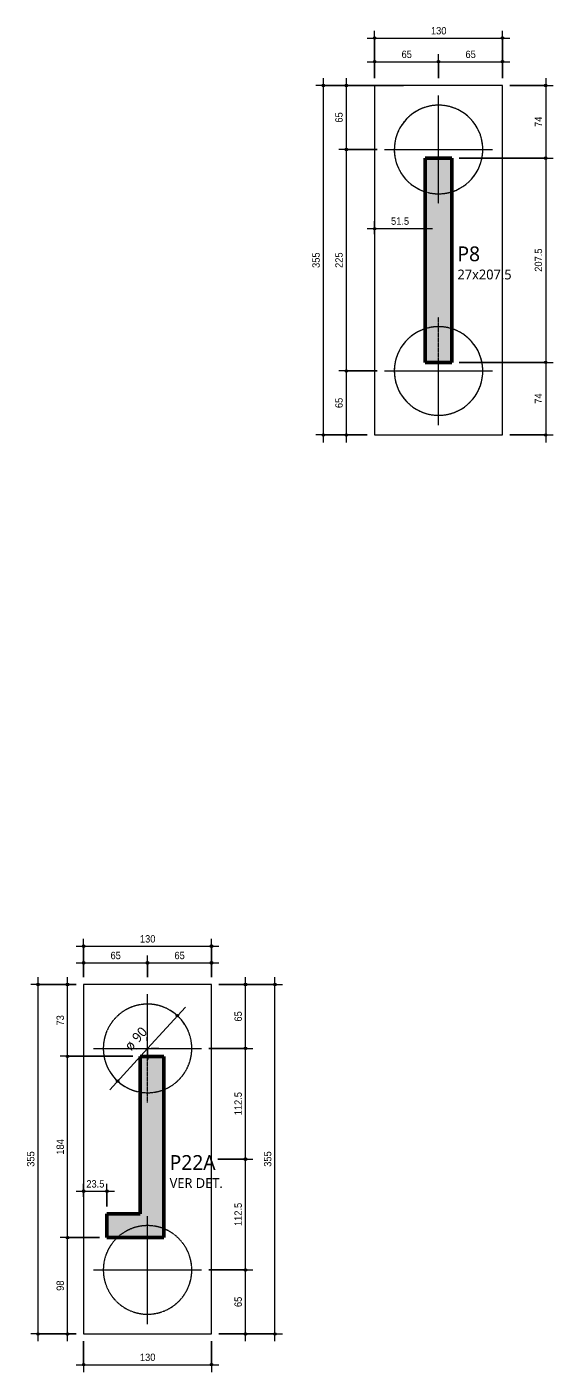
# Model space of a CAD drawing. Header units: centimetres. Extents: x -3523 to 38560, y -3196 to 88043.
# Drawn here: x 34112 to 34647, y -1053 to 314 of the extents above; entities that cross this region are included whole.
import ezdxf

# ---------------------------------------------------------------- set-up
doc = ezdxf.new("R2010")
doc.units = ezdxf.units.CM
doc.linetypes.add('Hidden', pattern=[0.714375, 0.47625, -0.238125])
doc.linetypes.add('Traço', pattern=[0.635, 0.3175, -0.3175])
for name, color, linetype, lineweight in [('A-ANNO-DIMS', 7, 'Continuous', 9), ('A-ANNO-DIMS-50', 7, 'Continuous', 9), ('A-DETL-MBND', 7, 'Continuous', 18), ('S-COLS', 7, 'Continuous', 25), ('S-COLS-IDEN', 7, 'Continuous', 9), ('S-FNDN', 7, 'Continuous', 25), ('S-FNDN-HDLN', 7, 'Traço', 18)]:
    doc.layers.add(name, color=color, linetype=linetype, lineweight=lineweight)
doc.styles.add('Arial_2', font='arial.ttf', dxfattribs={"width": 0.9, "height": 7.5})
doc.styles.add('Gadugi', font='gadugi.ttf', dxfattribs={"height": 15})
doc.styles.add('Gadugi_3', font='gadugi.ttf', dxfattribs={"height": 0.2})
doc.styles.add('Gadugi_6', font='gadugi.ttf', dxfattribs={"height": 10})
doc.dimstyles.new('PED_1_5mm_ESQ_3', dxfattribs={"dimscale": 30.48, "dimtxt": 7.651945, "dimasz": 0.328084, "dimexe": 0.246063, "dimexo": 0.246063, "dimgap": 0.049213, "dimtad": 1, "dimdec": 1, "dimrnd": 0.5, "dimdsep": 46, "dimtxsty": 'Arial_2', "dimblk1": 'DOTSMALL', "dimblk2": 'DOTSMALL', "dimsah": 1, "dimcen": 0.09, "dimdle": 0.246063, "dimazin": 0, "dimtfac": 1, "dimtdec": 4, "dimtix": 1, "dimtmove": 0, "dimatfit": 3, "dimfxl": 1, "dimtvp": 1, "dimtolj": 1, "dimtzin": 0, "dimarcsym": 2})
doc.dimstyles.new('PED_Diâmetro_-_2_5_mm_GADUGI', dxfattribs={"dimscale": 30.48, "dimtxt": 10.371623, "dimasz": 0.328084, "dimexe": 0.393701, "dimexo": 0, "dimgap": 0.246063, "dimtad": 1, "dimjust": 3, "dimrnd": 0.01, "dimdsep": 46, "dimtxsty": 'Gadugi_6', "dimblk1": 'DOTSMALL', "dimblk2": 'DOTSMALL', "dimsah": 1, "dimcen": 0.09, "dimdle": 0.393701, "dimazin": 0, "dimtfac": 1, "dimtdec": 4, "dimtix": 1, "dimtmove": 0, "dimatfit": 2, "dimfxl": 1, "dimtvp": 1, "dimtolj": 1, "dimtzin": 0, "dimarcsym": 2})

# ---------------------------------------------------------------- blocks, each defined once
blk = doc.blocks.new('PED_BLRET-2EST_R01_2019 - 355x130x170-3763702-DT07 - BL280 para P22B')
at = {"layer": 'S-FNDN', "linetype": 'Hidden', "lineweight": 18}
for p, q in [((-117.5, 55), (-117.5, -55)), ((107.5, 55), (107.5, -55)), ((-172.5, 0), (-84.7, 0)), ((99.5, 0), (162.5, 0))]:
    blk.add_line(p, q, dxfattribs=at)
at = {"layer": 'S-FNDN-HDLN'}
for p, q in [((-84.7, 0), (-62.5, 0)), ((52.5, 0), (99.5, 0))]:
    blk.add_line(p, q, dxfattribs=at)
for centre, start, end in [((-117.5, 0), 43.1122, 338.5221), ((107.5, 0), 360, 170.3201), ((-117.5, 0), 360, 43.0918), ((-117.5, 0), 338.5284, 360), ((107.5, 0), 170.3264, 201.5642), ((107.5, 0), 201.5705, 360)]:
    blk.add_arc(centre, 45, start, end, dxfattribs=at)
blk = doc.blocks.new('PED_BLRET-2EST_R01_2019 - 355x130x170-3763702-DT07 - BL290 para P8')
at = {"layer": 'A-DETL-MBND'}
for p, q in [((-117.5, 55), (-117.5, -55)), ((107.5, 55), (107.5, -55)), ((-172.5, 0), (-108.7, 0)), ((98.7, 0), (162.5, 0))]:
    blk.add_line(p, q, dxfattribs=at)
for centre, start, end in [((-117.5, 0), 17.5324, 342.4676), ((107.5, 0), 360, 162.5073), ((107.5, 0), 197.4927, 360)]:
    blk.add_arc(centre, 45, start, end, dxfattribs=at)
at = {"layer": 'S-FNDN-HDLN'}
for p, q in [((-108.7, 0), (-62.5, 0)), ((52.5, 0), (98.7, 0))]:
    blk.add_line(p, q, dxfattribs=at)
for centre, start, end in [((-117.5, 0), 360, 17.5261), ((-117.5, 0), 342.4739, 360), ((107.5, 0), 162.5136, 197.4864)]:
    blk.add_arc(centre, 45, start, end, dxfattribs=at)
blk = doc.blocks.new('DIMBLOCK501-DT07 - BL280 para P22B')
at = {"layer": 'A-ANNO-DIMS-50'}
h = blk.add_hatch(color=256, dxfattribs=at)
edge = h.paths.add_edge_path(flags=0)
edge.add_arc((34122.9, -658.8), 1.25, 0, 360)
h = blk.add_hatch(color=256, dxfattribs=at)
edge = h.paths.add_edge_path(flags=0)
edge.add_arc((34122.9, -1013.8), 1.25, 0, 360)
for p, q in [((34122.9, -1021.3), (34122.9, -651.3)), ((34161.7, -658.8), (34115.4, -658.8)), ((34122.9, -658.8), (34161.7, -658.8)), ((34161.7, -1013.8), (34115.4, -1013.8)), ((34122.9, -1013.8), (34161.7, -1013.8))]:
    blk.add_line(p, q, dxfattribs=at)
for centre in [(34122.9, -658.8), (34122.9, -1013.8)]:
    blk.add_circle(centre, 1.25, dxfattribs=at)
at = {"layer": 'A-ANNO-DIMS-50', "color": 0, "insert": (34111.7, -844), "char_height": 7.5, "width": 18.647, "attachment_point": 1, "rotation": 90, "line_spacing_factor": 0.941778, "style": 'Arial_2'}
blk.add_mtext('355', dxfattribs=at)
blk = doc.blocks.new('_DotSmall')
at = {"color": 0, "linetype": 'ByBlock', "const_width": 0.5}
blk.add_lwpolyline([(-0.0625, 0, 1), (0.0625, 0, 1)], format="xyb", close=True, dxfattribs=at)
blk = doc.blocks.new('DIMBLOCK502-DT07 - BL280 para P22B')
at = {"layer": 'A-ANNO-DIMS-50'}
h = blk.add_hatch(color=256, dxfattribs=at)
edge = h.paths.add_edge_path(flags=0)
edge.add_arc((34169.2, -619.9), 1.25, 0, 360)
h = blk.add_hatch(color=256, dxfattribs=at)
edge = h.paths.add_edge_path(flags=0)
edge.add_arc((34299.2, -619.9), 1.25, 0, 360)
for p, q in [((34169.2, -651.3), (34169.2, -612.4)), ((34299.2, -651.3), (34299.2, -612.4)), ((34161.7, -619.9), (34306.7, -619.9)), ((34169.2, -619.9), (34169.2, -651.3)), ((34299.2, -619.9), (34299.2, -651.3))]:
    blk.add_line(p, q, dxfattribs=at)
for centre in [(34169.2, -619.9), (34299.2, -619.9)]:
    blk.add_circle(centre, 1.25, dxfattribs=at)
at = {"layer": 'A-ANNO-DIMS-50', "color": 0, "insert": (34226.5, -608.7), "char_height": 7.5, "width": 18.647, "attachment_point": 1, "line_spacing_factor": 0.941778, "style": 'Arial_2'}
blk.add_mtext('130', dxfattribs=at)
blk = doc.blocks.new('DIMBLOCK503-DT07 - BL280 para P22B')
at = {"layer": 'A-ANNO-DIMS-50'}
h = blk.add_hatch(color=256, dxfattribs=at)
edge = h.paths.add_edge_path(flags=0)
edge.add_arc((34169.2, -1045.1), 1.25, 0, 360)
h = blk.add_hatch(color=256, dxfattribs=at)
edge = h.paths.add_edge_path(flags=0)
edge.add_arc((34299.2, -1045.1), 1.25, 0, 360)
for p, q in [((34169.2, -1021.3), (34169.2, -1052.6)), ((34169.2, -1045.1), (34169.2, -1021.3)), ((34299.2, -1021.3), (34299.2, -1052.6)), ((34299.2, -1045.1), (34299.2, -1021.3)), ((34161.7, -1045.1), (34306.7, -1045.1))]:
    blk.add_line(p, q, dxfattribs=at)
for centre in [(34169.2, -1045.1), (34299.2, -1045.1)]:
    blk.add_circle(centre, 1.25, dxfattribs=at)
at = {"layer": 'A-ANNO-DIMS-50', "color": 0, "insert": (34226.5, -1033.8), "char_height": 7.5, "width": 18.647, "attachment_point": 1, "line_spacing_factor": 0.941778, "style": 'Arial_2'}
blk.add_mtext('130', dxfattribs=at)
blk = doc.blocks.new('DIMBLOCK504-DT07 - BL280 para P22B')
at = {"layer": 'A-ANNO-DIMS-50'}
h = blk.add_hatch(color=256, dxfattribs=at)
edge = h.paths.add_edge_path(flags=0)
edge.add_arc((34169.2, -868.8), 1.25, 0, 360)
h = blk.add_hatch(color=256, dxfattribs=at)
edge = h.paths.add_edge_path(flags=0)
edge.add_arc((34193, -868.8), 1.25, 0, 360)
for p, q in [((34161.7, -868.8), (34200.5, -868.8)), ((34169.2, -874.6), (34169.2, -861.3)), ((34169.2, -868.8), (34169.2, -874.6)), ((34193, -884.4), (34193, -861.3)), ((34193, -868.8), (34193, -884.4))]:
    blk.add_line(p, q, dxfattribs=at)
for centre in [(34169.2, -868.8), (34193, -868.8)]:
    blk.add_circle(centre, 1.25, dxfattribs=at)
at = {"layer": 'A-ANNO-DIMS-50', "color": 0, "insert": (34172, -857.6), "char_height": 7.5, "width": 21.755, "attachment_point": 1, "line_spacing_factor": 0.941778, "style": 'Arial_2'}
blk.add_mtext('23.5', dxfattribs=at)
blk = doc.blocks.new('PED_TAG_PILAR_R04 - PILAR VER DET_-2523782-DT07 - BL280 para P22B')
at = {"layer": 'S-COLS-IDEN', "insert": (0.115, -0.633), "char_height": 0.2, "width": 1.37089, "attachment_point": 1, "style": 'Gadugi_3'}
blk.add_mtext('VER DET.', dxfattribs=at)
blk = doc.blocks.new('DIMBLOCK505-DT07 - BL280 para P22B')
at = {"layer": 'A-ANNO-DIMS-50'}
h = blk.add_hatch(color=256, dxfattribs=at)
edge = h.paths.add_edge_path(flags=0)
edge.add_arc((34264.6, -690.5), 1.25, 0, 360)
h = blk.add_hatch(color=256, dxfattribs=at)
edge = h.paths.add_edge_path(flags=0)
edge.add_arc((34203.9, -757), 1.25, 0, 360)
for p, q in [((34234.2, -723.8), (34272.7, -681.7)), ((34234.2, -723.8), (34195.8, -765.9)), ((34222.9, -724.3), (34245.5, -723.3)), ((34234.8, -735.1), (34233.7, -712.5))]:
    blk.add_line(p, q, dxfattribs=at)
for centre in [(34264.6, -690.5), (34203.9, -757)]:
    blk.add_circle(centre, 1.25, dxfattribs=at)
for start, end in [(32.3233, 62.881), (212.3233, 242.881)]:
    blk.add_arc((34234.2, -723.8), 45, start, end, dxfattribs=at)
at = {"layer": 'A-ANNO-DIMS-50', "color": 0, "insert": (34209.8, -720.1), "char_height": 10, "width": 33.053, "attachment_point": 1, "rotation": 47.6022, "line_spacing_factor": 1.02016, "style": 'Gadugi_6'}
blk.add_mtext('ø 90', dxfattribs=at)
blk = doc.blocks.new('DIMBLOCK506-DT07 - BL280 para P22B')
at = {"layer": 'A-ANNO-DIMS-50'}
h = blk.add_hatch(color=256, dxfattribs=at)
edge = h.paths.add_edge_path(flags=0)
edge.add_arc((34152.9, -915.9), 1.25, 0, 360)
h = blk.add_hatch(color=256, dxfattribs=at)
edge = h.paths.add_edge_path(flags=0)
edge.add_arc((34152.9, -1013.8), 1.25, 0, 360)
for p, q in [((34185.5, -915.9), (34145.4, -915.9)), ((34152.9, -1021.3), (34152.9, -915.9)), ((34152.9, -915.9), (34185.5, -915.9)), ((34161.7, -1013.8), (34145.4, -1013.8)), ((34152.9, -1013.8), (34161.7, -1013.8))]:
    blk.add_line(p, q, dxfattribs=at)
for centre in [(34152.9, -915.9), (34152.9, -1013.8)]:
    blk.add_circle(centre, 1.25, dxfattribs=at)
at = {"layer": 'A-ANNO-DIMS-50', "color": 0, "insert": (34141.7, -970), "char_height": 7.5, "width": 12.431, "attachment_point": 1, "rotation": 90, "line_spacing_factor": 0.941778, "style": 'Arial_2'}
blk.add_mtext('98', dxfattribs=at)
blk = doc.blocks.new('DIMBLOCK507-DT07 - BL280 para P22B')
at = {"layer": 'A-ANNO-DIMS-50'}
h = blk.add_hatch(color=256, dxfattribs=at)
edge = h.paths.add_edge_path(flags=0)
edge.add_arc((34152.9, -731.8), 1.25, 0, 360)
h = blk.add_hatch(color=256, dxfattribs=at)
edge = h.paths.add_edge_path(flags=0)
edge.add_arc((34152.9, -915.9), 1.25, 0, 360)
for p, q in [((34219.2, -731.8), (34145.4, -731.8)), ((34152.9, -915.9), (34152.9, -731.8)), ((34152.9, -731.8), (34219.2, -731.8)), ((34185.5, -915.9), (34145.4, -915.9)), ((34152.9, -915.9), (34185.5, -915.9))]:
    blk.add_line(p, q, dxfattribs=at)
for centre in [(34152.9, -731.8), (34152.9, -915.9)]:
    blk.add_circle(centre, 1.25, dxfattribs=at)
at = {"layer": 'A-ANNO-DIMS-50', "color": 0, "insert": (34141.7, -831.7), "char_height": 7.5, "width": 18.647, "attachment_point": 1, "rotation": 90, "line_spacing_factor": 0.941778, "style": 'Arial_2'}
blk.add_mtext('184', dxfattribs=at)
blk = doc.blocks.new('DIMBLOCK508-DT07 - BL280 para P22B')
at = {"layer": 'A-ANNO-DIMS-50'}
h = blk.add_hatch(color=256, dxfattribs=at)
edge = h.paths.add_edge_path(flags=0)
edge.add_arc((34152.9, -658.8), 1.25, 0, 360)
h = blk.add_hatch(color=256, dxfattribs=at)
edge = h.paths.add_edge_path(flags=0)
edge.add_arc((34152.9, -731.8), 1.25, 0, 360)
for p, q in [((34152.9, -731.8), (34152.9, -651.3)), ((34161.7, -658.8), (34145.4, -658.8)), ((34152.9, -658.8), (34161.7, -658.8)), ((34219.2, -731.8), (34145.4, -731.8)), ((34152.9, -731.8), (34219.2, -731.8))]:
    blk.add_line(p, q, dxfattribs=at)
for centre in [(34152.9, -658.8), (34152.9, -731.8)]:
    blk.add_circle(centre, 1.25, dxfattribs=at)
at = {"layer": 'A-ANNO-DIMS-50', "color": 0, "insert": (34141.7, -700.5), "char_height": 7.5, "width": 12.431, "attachment_point": 1, "rotation": 90, "line_spacing_factor": 0.941778, "style": 'Arial_2'}
blk.add_mtext('73', dxfattribs=at)
blk = doc.blocks.new('DIMBLOCK509-DT07 - BL280 para P22B')
at = {"layer": 'A-ANNO-DIMS-50'}
h = blk.add_hatch(color=256, dxfattribs=at)
edge = h.paths.add_edge_path(flags=0)
edge.add_arc((34333.8, -948.8), 1.25, 0, 360)
h = blk.add_hatch(color=256, dxfattribs=at)
edge = h.paths.add_edge_path(flags=0)
edge.add_arc((34333.8, -1013.8), 1.25, 0, 360)
for p, q in [((34296.7, -948.8), (34341.3, -948.8)), ((34333.8, -948.8), (34296.7, -948.8)), ((34333.8, -1021.3), (34333.8, -948.8)), ((34306.7, -1013.8), (34341.3, -1013.8)), ((34333.8, -1013.8), (34306.7, -1013.8))]:
    blk.add_line(p, q, dxfattribs=at)
for centre in [(34333.8, -948.8), (34333.8, -1013.8)]:
    blk.add_circle(centre, 1.25, dxfattribs=at)
at = {"layer": 'A-ANNO-DIMS-50', "color": 0, "insert": (34322.6, -986.5), "char_height": 7.5, "width": 12.431, "attachment_point": 1, "rotation": 90, "line_spacing_factor": 0.941778, "style": 'Arial_2'}
blk.add_mtext('65', dxfattribs=at)
blk = doc.blocks.new('DIMBLOCK510-DT07 - BL280 para P22B')
at = {"layer": 'A-ANNO-DIMS-50'}
h = blk.add_hatch(color=256, dxfattribs=at)
edge = h.paths.add_edge_path(flags=0)
edge.add_arc((34333.8, -836.3), 1.25, 0, 360)
h = blk.add_hatch(color=256, dxfattribs=at)
edge = h.paths.add_edge_path(flags=0)
edge.add_arc((34333.8, -948.8), 1.25, 0, 360)
for p, q in [((34305.6, -836.3), (34341.3, -836.3)), ((34333.8, -836.3), (34305.6, -836.3)), ((34333.8, -948.8), (34333.8, -836.3)), ((34296.7, -948.8), (34341.3, -948.8)), ((34333.8, -948.8), (34296.7, -948.8))]:
    blk.add_line(p, q, dxfattribs=at)
for centre in [(34333.8, -836.3), (34333.8, -948.8)]:
    blk.add_circle(centre, 1.25, dxfattribs=at)
at = {"layer": 'A-ANNO-DIMS-50', "color": 0, "insert": (34322.6, -904.2), "char_height": 7.5, "width": 27.971, "attachment_point": 1, "rotation": 90, "line_spacing_factor": 0.941778, "style": 'Arial_2'}
blk.add_mtext('112.5', dxfattribs=at)
blk = doc.blocks.new('DIMBLOCK511-DT07 - BL280 para P22B')
at = {"layer": 'A-ANNO-DIMS-50'}
h = blk.add_hatch(color=256, dxfattribs=at)
edge = h.paths.add_edge_path(flags=0)
edge.add_arc((34333.8, -723.8), 1.25, 0, 360)
h = blk.add_hatch(color=256, dxfattribs=at)
edge = h.paths.add_edge_path(flags=0)
edge.add_arc((34333.8, -836.3), 1.25, 0, 360)
for p, q in [((34296.7, -723.8), (34341.3, -723.8)), ((34333.8, -723.8), (34296.7, -723.8)), ((34333.8, -836.3), (34333.8, -723.8)), ((34305.6, -836.3), (34341.3, -836.3)), ((34333.8, -836.3), (34305.6, -836.3))]:
    blk.add_line(p, q, dxfattribs=at)
for centre in [(34333.8, -723.8), (34333.8, -836.3)]:
    blk.add_circle(centre, 1.25, dxfattribs=at)
at = {"layer": 'A-ANNO-DIMS-50', "color": 0, "insert": (34322.6, -791.7), "char_height": 7.5, "width": 27.971, "attachment_point": 1, "rotation": 90, "line_spacing_factor": 0.941778, "style": 'Arial_2'}
blk.add_mtext('112.5', dxfattribs=at)
blk = doc.blocks.new('DIMBLOCK512-DT07 - BL280 para P22B')
at = {"layer": 'A-ANNO-DIMS-50'}
h = blk.add_hatch(color=256, dxfattribs=at)
edge = h.paths.add_edge_path(flags=0)
edge.add_arc((34333.8, -658.8), 1.25, 0, 360)
h = blk.add_hatch(color=256, dxfattribs=at)
edge = h.paths.add_edge_path(flags=0)
edge.add_arc((34333.8, -723.8), 1.25, 0, 360)
for p, q in [((34333.8, -723.8), (34333.8, -651.3)), ((34306.7, -658.8), (34341.3, -658.8)), ((34333.8, -658.8), (34306.7, -658.8)), ((34296.7, -723.8), (34341.3, -723.8)), ((34333.8, -723.8), (34296.7, -723.8))]:
    blk.add_line(p, q, dxfattribs=at)
for centre in [(34333.8, -658.8), (34333.8, -723.8)]:
    blk.add_circle(centre, 1.25, dxfattribs=at)
at = {"layer": 'A-ANNO-DIMS-50', "color": 0, "insert": (34322.6, -696.5), "char_height": 7.5, "width": 12.431, "attachment_point": 1, "rotation": 90, "line_spacing_factor": 0.941778, "style": 'Arial_2'}
blk.add_mtext('65', dxfattribs=at)
blk = doc.blocks.new('DIMBLOCK513-DT07 - BL280 para P22B')
at = {"layer": 'A-ANNO-DIMS-50'}
h = blk.add_hatch(color=256, dxfattribs=at)
edge = h.paths.add_edge_path(flags=0)
edge.add_arc((34363.8, -658.8), 1.25, 0, 360)
h = blk.add_hatch(color=256, dxfattribs=at)
edge = h.paths.add_edge_path(flags=0)
edge.add_arc((34363.8, -1013.8), 1.25, 0, 360)
for p, q in [((34363.8, -1021.3), (34363.8, -651.3)), ((34306.7, -658.8), (34371.3, -658.8)), ((34363.8, -658.8), (34306.7, -658.8)), ((34306.7, -1013.8), (34371.3, -1013.8)), ((34363.8, -1013.8), (34306.7, -1013.8))]:
    blk.add_line(p, q, dxfattribs=at)
for centre in [(34363.8, -658.8), (34363.8, -1013.8)]:
    blk.add_circle(centre, 1.25, dxfattribs=at)
at = {"layer": 'A-ANNO-DIMS-50', "color": 0, "insert": (34352.6, -844), "char_height": 7.5, "width": 18.647, "attachment_point": 1, "rotation": 90, "line_spacing_factor": 0.941778, "style": 'Arial_2'}
blk.add_mtext('355', dxfattribs=at)
blk = doc.blocks.new('DIMBLOCK514-DT07 - BL280 para P22B')
at = {"layer": 'A-ANNO-DIMS-50'}
h = blk.add_hatch(color=256, dxfattribs=at)
edge = h.paths.add_edge_path(flags=0)
edge.add_arc((34169.2, -636.8), 1.25, 0, 360)
h = blk.add_hatch(color=256, dxfattribs=at)
edge = h.paths.add_edge_path(flags=0)
edge.add_arc((34234.2, -636.8), 1.25, 0, 360)
for p, q in [((34161.7, -636.8), (34234.2, -636.8)), ((34169.2, -651.3), (34169.2, -629.3)), ((34169.2, -636.8), (34169.2, -651.3)), ((34234.2, -651.3), (34234.2, -629.3)), ((34234.2, -636.8), (34234.2, -651.3))]:
    blk.add_line(p, q, dxfattribs=at)
for centre in [(34169.2, -636.8), (34234.2, -636.8)]:
    blk.add_circle(centre, 1.25, dxfattribs=at)
at = {"layer": 'A-ANNO-DIMS-50', "color": 0, "insert": (34196.6, -625.6), "char_height": 7.5, "width": 12.431, "attachment_point": 1, "line_spacing_factor": 0.941778, "style": 'Arial_2'}
blk.add_mtext('65', dxfattribs=at)
blk = doc.blocks.new('DIMBLOCK515-DT07 - BL280 para P22B')
at = {"layer": 'A-ANNO-DIMS-50'}
h = blk.add_hatch(color=256, dxfattribs=at)
edge = h.paths.add_edge_path(flags=0)
edge.add_arc((34234.2, -636.8), 1.25, 0, 360)
h = blk.add_hatch(color=256, dxfattribs=at)
edge = h.paths.add_edge_path(flags=0)
edge.add_arc((34299.2, -636.8), 1.25, 0, 360)
for p, q in [((34234.2, -651.3), (34234.2, -629.3)), ((34234.2, -636.8), (34306.7, -636.8)), ((34234.2, -636.8), (34234.2, -651.3)), ((34299.2, -651.3), (34299.2, -629.3)), ((34299.2, -636.8), (34299.2, -651.3))]:
    blk.add_line(p, q, dxfattribs=at)
for centre in [(34234.2, -636.8), (34299.2, -636.8)]:
    blk.add_circle(centre, 1.25, dxfattribs=at)
at = {"layer": 'A-ANNO-DIMS-50', "color": 0, "insert": (34261.6, -625.6), "char_height": 7.5, "width": 12.431, "attachment_point": 1, "line_spacing_factor": 0.941778, "style": 'Arial_2'}
blk.add_mtext('65', dxfattribs=at)
blk = doc.blocks.new('DIMBLOCK516-DT07 - BL290 para P8')
at = {"layer": 'A-ANNO-DIMS-50'}
h = blk.add_hatch(color=256, dxfattribs=at)
edge = h.paths.add_edge_path(flags=0)
edge.add_arc((34413, 254.4), 1.25, 0, 360)
h = blk.add_hatch(color=256, dxfattribs=at)
edge = h.paths.add_edge_path(flags=0)
edge.add_arc((34413, -100.6), 1.25, 0, 360)
for p, q in [((34413, -108.1), (34413, 261.9)), ((34457.6, 254.4), (34405.5, 254.4)), ((34413, 254.4), (34457.6, 254.4)), ((34457.6, -100.6), (34405.5, -100.6)), ((34413, -100.6), (34457.6, -100.6))]:
    blk.add_line(p, q, dxfattribs=at)
for centre in [(34413, 254.4), (34413, -100.6)]:
    blk.add_circle(centre, 1.25, dxfattribs=at)
at = {"layer": 'A-ANNO-DIMS-50', "color": 0, "insert": (34401.8, 69.1), "char_height": 7.5, "width": 18.647, "attachment_point": 1, "rotation": 90, "line_spacing_factor": 0.941778, "style": 'Arial_2'}
blk.add_mtext('355', dxfattribs=at)
blk = doc.blocks.new('DIMBLOCK517-DT07 - BL290 para P8')
at = {"layer": 'A-ANNO-DIMS-50'}
h = blk.add_hatch(color=256, dxfattribs=at)
edge = h.paths.add_edge_path(flags=0)
edge.add_arc((34465.1, 302.6), 1.25, 0, 360)
h = blk.add_hatch(color=256, dxfattribs=at)
edge = h.paths.add_edge_path(flags=0)
edge.add_arc((34595.1, 302.6), 1.25, 0, 360)
for p, q in [((34457.6, 302.6), (34602.6, 302.6)), ((34465.1, 261.9), (34465.1, 310.1)), ((34465.1, 302.6), (34465.1, 261.9)), ((34595.1, 261.9), (34595.1, 310.1)), ((34595.1, 302.6), (34595.1, 261.9))]:
    blk.add_line(p, q, dxfattribs=at)
for centre in [(34465.1, 302.6), (34595.1, 302.6)]:
    blk.add_circle(centre, 1.25, dxfattribs=at)
at = {"layer": 'A-ANNO-DIMS-50', "color": 0, "insert": (34522.4, 313.8), "char_height": 7.5, "width": 18.647, "attachment_point": 1, "line_spacing_factor": 0.941778, "style": 'Arial_2'}
blk.add_mtext('130', dxfattribs=at)
blk = doc.blocks.new('DIMBLOCK518-DT07 - BL290 para P8')
at = {"layer": 'A-ANNO-DIMS-50'}
h = blk.add_hatch(color=256, dxfattribs=at)
edge = h.paths.add_edge_path(flags=0)
edge.add_arc((34436.3, 254.4), 1.25, 0, 360)
h = blk.add_hatch(color=256, dxfattribs=at)
edge = h.paths.add_edge_path(flags=0)
edge.add_arc((34436.3, 189.4), 1.25, 0, 360)
for p, q in [((34436.3, 261.9), (34436.3, 189.4)), ((34494.6, 254.4), (34428.8, 254.4)), ((34436.3, 254.4), (34494.6, 254.4)), ((34467.6, 189.4), (34428.8, 189.4)), ((34436.3, 189.4), (34467.6, 189.4))]:
    blk.add_line(p, q, dxfattribs=at)
for centre in [(34436.3, 254.4), (34436.3, 189.4)]:
    blk.add_circle(centre, 1.25, dxfattribs=at)
at = {"layer": 'A-ANNO-DIMS-50', "color": 0, "insert": (34425.1, 216.7), "char_height": 7.5, "width": 12.431, "attachment_point": 1, "rotation": 90, "line_spacing_factor": 0.941778, "style": 'Arial_2'}
blk.add_mtext('65', dxfattribs=at)
blk = doc.blocks.new('DIMBLOCK519-DT07 - BL290 para P8')
at = {"layer": 'A-ANNO-DIMS-50'}
h = blk.add_hatch(color=256, dxfattribs=at)
edge = h.paths.add_edge_path(flags=0)
edge.add_arc((34436.3, 189.4), 1.25, 0, 360)
h = blk.add_hatch(color=256, dxfattribs=at)
edge = h.paths.add_edge_path(flags=0)
edge.add_arc((34436.3, -35.6), 1.25, 0, 360)
for p, q in [((34467.6, 189.4), (34428.8, 189.4)), ((34436.3, 189.4), (34436.3, -35.6)), ((34436.3, 189.4), (34467.6, 189.4)), ((34467.6, -35.6), (34428.8, -35.6)), ((34436.3, -35.6), (34467.6, -35.6))]:
    blk.add_line(p, q, dxfattribs=at)
for centre in [(34436.3, 189.4), (34436.3, -35.6)]:
    blk.add_circle(centre, 1.25, dxfattribs=at)
at = {"layer": 'A-ANNO-DIMS-50', "color": 0, "insert": (34425.1, 69.1), "char_height": 7.5, "width": 18.647, "attachment_point": 1, "rotation": 90, "line_spacing_factor": 0.941778, "style": 'Arial_2'}
blk.add_mtext('225', dxfattribs=at)
blk = doc.blocks.new('DIMBLOCK520-DT07 - BL290 para P8')
at = {"layer": 'A-ANNO-DIMS-50'}
h = blk.add_hatch(color=256, dxfattribs=at)
edge = h.paths.add_edge_path(flags=0)
edge.add_arc((34436.3, -35.6), 1.25, 0, 360)
h = blk.add_hatch(color=256, dxfattribs=at)
edge = h.paths.add_edge_path(flags=0)
edge.add_arc((34436.3, -100.6), 1.25, 0, 360)
for p, q in [((34467.6, -35.6), (34428.8, -35.6)), ((34436.3, -35.6), (34436.3, -108.1)), ((34436.3, -35.6), (34467.6, -35.6)), ((34457.6, -100.6), (34428.8, -100.6)), ((34436.3, -100.6), (34457.6, -100.6))]:
    blk.add_line(p, q, dxfattribs=at)
for centre in [(34436.3, -35.6), (34436.3, -100.6)]:
    blk.add_circle(centre, 1.25, dxfattribs=at)
at = {"layer": 'A-ANNO-DIMS-50', "color": 0, "insert": (34425.1, -73.3), "char_height": 7.5, "width": 12.431, "attachment_point": 1, "rotation": 90, "line_spacing_factor": 0.941778, "style": 'Arial_2'}
blk.add_mtext('65', dxfattribs=at)
blk = doc.blocks.new('DIMBLOCK521-DT07 - BL290 para P8')
at = {"layer": 'A-ANNO-DIMS-50'}
h = blk.add_hatch(color=256, dxfattribs=at)
edge = h.paths.add_edge_path(flags=0)
edge.add_arc((34465.1, 109.1), 1.25, 0, 360)
h = blk.add_hatch(color=256, dxfattribs=at)
edge = h.paths.add_edge_path(flags=0)
edge.add_arc((34516.6, 109.1), 1.25, 0, 360)
for p, q in [((34465.1, 103.4), (34465.1, 116.6)), ((34516.6, 103.4), (34516.6, 116.6)), ((34457.6, 109.1), (34524.1, 109.1)), ((34465.1, 109.1), (34465.1, 103.4)), ((34516.6, 109.1), (34516.6, 103.4))]:
    blk.add_line(p, q, dxfattribs=at)
for centre in [(34465.1, 109.1), (34516.6, 109.1)]:
    blk.add_circle(centre, 1.25, dxfattribs=at)
at = {"layer": 'A-ANNO-DIMS-50', "color": 0, "insert": (34481.8, 120.4), "char_height": 7.5, "width": 21.755, "attachment_point": 1, "line_spacing_factor": 0.941778, "style": 'Arial_2'}
blk.add_mtext('51.5', dxfattribs=at)
blk = doc.blocks.new('DIMBLOCK522-DT07 - BL290 para P8')
at = {"layer": 'A-ANNO-DIMS-50'}
h = blk.add_hatch(color=256, dxfattribs=at)
edge = h.paths.add_edge_path(flags=0)
edge.add_arc((34465.1, 278.6), 1.25, 0, 360)
h = blk.add_hatch(color=256, dxfattribs=at)
edge = h.paths.add_edge_path(flags=0)
edge.add_arc((34530.1, 278.6), 1.25, 0, 360)
for p, q in [((34457.6, 278.6), (34530.1, 278.6)), ((34465.1, 261.9), (34465.1, 286.1)), ((34465.1, 278.6), (34465.1, 261.9)), ((34530.1, 261.9), (34530.1, 286.1)), ((34530.1, 278.6), (34530.1, 261.9))]:
    blk.add_line(p, q, dxfattribs=at)
for centre in [(34465.1, 278.6), (34530.1, 278.6)]:
    blk.add_circle(centre, 1.25, dxfattribs=at)
at = {"layer": 'A-ANNO-DIMS-50', "color": 0, "insert": (34492.5, 289.8), "char_height": 7.5, "width": 12.431, "attachment_point": 1, "line_spacing_factor": 0.941778, "style": 'Arial_2'}
blk.add_mtext('65', dxfattribs=at)
blk = doc.blocks.new('DIMBLOCK523-DT07 - BL290 para P8')
at = {"layer": 'A-ANNO-DIMS-50'}
h = blk.add_hatch(color=256, dxfattribs=at)
edge = h.paths.add_edge_path(flags=0)
edge.add_arc((34530.1, 278.6), 1.25, 0, 360)
h = blk.add_hatch(color=256, dxfattribs=at)
edge = h.paths.add_edge_path(flags=0)
edge.add_arc((34595.1, 278.6), 1.25, 0, 360)
for p, q in [((34530.1, 261.9), (34530.1, 286.1)), ((34530.1, 278.6), (34602.6, 278.6)), ((34530.1, 278.6), (34530.1, 261.9)), ((34595.1, 261.9), (34595.1, 286.1)), ((34595.1, 278.6), (34595.1, 261.9))]:
    blk.add_line(p, q, dxfattribs=at)
for centre in [(34530.1, 278.6), (34595.1, 278.6)]:
    blk.add_circle(centre, 1.25, dxfattribs=at)
at = {"layer": 'A-ANNO-DIMS-50', "color": 0, "insert": (34557.5, 289.8), "char_height": 7.5, "width": 12.431, "attachment_point": 1, "line_spacing_factor": 0.941778, "style": 'Arial_2'}
blk.add_mtext('65', dxfattribs=at)
blk = doc.blocks.new('DIMBLOCK524-DT07 - BL290 para P8')
at = {"layer": 'A-ANNO-DIMS-50'}
h = blk.add_hatch(color=256, dxfattribs=at)
edge = h.paths.add_edge_path(flags=0)
edge.add_arc((34639.1, 254.4), 1.25, 0, 360)
h = blk.add_hatch(color=256, dxfattribs=at)
edge = h.paths.add_edge_path(flags=0)
edge.add_arc((34639.1, 180.6), 1.25, 0, 360)
for p, q in [((34639.1, 261.9), (34639.1, 180.6)), ((34602.6, 254.4), (34646.6, 254.4)), ((34639.1, 254.4), (34602.6, 254.4)), ((34551.1, 180.6), (34646.6, 180.6)), ((34639.1, 180.6), (34551.1, 180.6))]:
    blk.add_line(p, q, dxfattribs=at)
for centre in [(34639.1, 254.4), (34639.1, 180.6)]:
    blk.add_circle(centre, 1.25, dxfattribs=at)
at = {"layer": 'A-ANNO-DIMS-50', "color": 0, "insert": (34627.9, 212.3), "char_height": 7.5, "width": 12.431, "attachment_point": 1, "rotation": 90, "line_spacing_factor": 0.941778, "style": 'Arial_2'}
blk.add_mtext('74', dxfattribs=at)
blk = doc.blocks.new('DIMBLOCK525-DT07 - BL290 para P8')
at = {"layer": 'A-ANNO-DIMS-50'}
h = blk.add_hatch(color=256, dxfattribs=at)
edge = h.paths.add_edge_path(flags=0)
edge.add_arc((34639.1, 180.6), 1.25, 0, 360)
h = blk.add_hatch(color=256, dxfattribs=at)
edge = h.paths.add_edge_path(flags=0)
edge.add_arc((34639.1, -26.9), 1.25, 0, 360)
for p, q in [((34551.1, 180.6), (34646.6, 180.6)), ((34639.1, 180.6), (34551.1, 180.6)), ((34639.1, 180.6), (34639.1, -26.9)), ((34551.1, -26.9), (34646.6, -26.9)), ((34639.1, -26.9), (34551.1, -26.9))]:
    blk.add_line(p, q, dxfattribs=at)
for centre in [(34639.1, 180.6), (34639.1, -26.9)]:
    blk.add_circle(centre, 1.25, dxfattribs=at)
at = {"layer": 'A-ANNO-DIMS-50', "color": 0, "insert": (34627.9, 65.2), "char_height": 7.5, "width": 27.971, "attachment_point": 1, "rotation": 90, "line_spacing_factor": 0.941778, "style": 'Arial_2'}
blk.add_mtext('207.5', dxfattribs=at)
blk = doc.blocks.new('DIMBLOCK526-DT07 - BL290 para P8')
at = {"layer": 'A-ANNO-DIMS-50'}
h = blk.add_hatch(color=256, dxfattribs=at)
edge = h.paths.add_edge_path(flags=0)
edge.add_arc((34639.1, -26.9), 1.25, 0, 360)
h = blk.add_hatch(color=256, dxfattribs=at)
edge = h.paths.add_edge_path(flags=0)
edge.add_arc((34639.1, -100.6), 1.25, 0, 360)
for p, q in [((34551.1, -26.9), (34646.6, -26.9)), ((34639.1, -26.9), (34551.1, -26.9)), ((34639.1, -26.9), (34639.1, -108.1)), ((34602.6, -100.6), (34646.6, -100.6)), ((34639.1, -100.6), (34602.6, -100.6))]:
    blk.add_line(p, q, dxfattribs=at)
for centre in [(34639.1, -26.9), (34639.1, -100.6)]:
    blk.add_circle(centre, 1.25, dxfattribs=at)
at = {"layer": 'A-ANNO-DIMS-50', "color": 0, "insert": (34627.9, -68.9), "char_height": 7.5, "width": 12.431, "attachment_point": 1, "rotation": 90, "line_spacing_factor": 0.941778, "style": 'Arial_2'}
blk.add_mtext('74', dxfattribs=at)

msp = doc.modelspace()

# ---------------------------------------------------------------- hatches: boundary and pattern name
at = {"layer": 'S-COLS', "true_color": 0x808080}
for points in [[(34516.636, -26.865), (34543.636, -26.865), (34543.636, 180.635), (34516.636, 180.635), (34516.636, 98.425)], [(34250.713, -915.949), (34250.713, -731.812), (34226.713, -731.812), (34226.713, -891.949), (34192.983, -891.949), (34192.983, -915.949), (34226.713, -915.949)]]:
    msp.add_hatch(color=8, dxfattribs=at).paths.add_polyline_path(points, flags=0)

# ---------------------------------------------------------------- linework, layer by layer
at = {"layer": 'A-DETL-MBND'}
for p, q in [((34465.136, 254.385), (34465.136, -100.615)), ((34595.136, 254.385), (34465.136, 254.385)), ((34595.136, -100.615), (34595.136, 254.385)), ((34465.136, -100.615), (34595.136, -100.615))]:
    msp.add_line(p, q, dxfattribs=at)
at = {"layer": 'S-COLS', "lineweight": 50}
for p, q in [((34543.636, 180.635), (34516.636, 180.635)), ((34516.636, 180.635), (34516.636, -26.865)), ((34543.636, -26.865), (34543.636, 180.635)), ((34516.636, -26.865), (34543.636, -26.865)), ((34250.713, -731.812), (34226.713, -731.812)), ((34226.713, -731.812), (34226.713, -891.949)), ((34250.713, -915.949), (34250.713, -731.812)), ((34226.713, -891.949), (34192.983, -891.949)), ((34192.983, -891.949), (34192.983, -915.949)), ((34192.983, -915.949), (34250.713, -915.949))]:
    msp.add_line(p, q, dxfattribs=at)
at = {"layer": 'S-FNDN', "lineweight": 18}
for p, q in [((34169.244, -658.777), (34169.244, -896.95)), ((34299.244, -658.777), (34169.244, -658.777)), ((34299.244, -896.95), (34299.244, -658.777)), ((34169.244, -896.95), (34169.244, -915.95)), ((34299.244, -915.95), (34299.244, -896.95)), ((34169.244, -915.95), (34169.244, -1013.777)), ((34299.244, -1013.777), (34299.244, -915.95)), ((34169.244, -1013.777), (34299.244, -1013.777))]:
    msp.add_line(p, q, dxfattribs=at)
at = {"layer": 'S-FNDN-HDLN'}
for centre, start, end in [((34530.136, 189.385), 103.754422, 110.478509), ((34530.136, 189.385), 100.294767, 103.417788), ((34530.136, 189.385), 90.504845, 100.211685), ((34530.136, 189.385), 79.788315, 89.495155), ((34530.136, 189.385), 76.582212, 79.705233), ((34530.136, 189.385), 69.521491, 76.245578), ((34530.136, 189.385), 135.346227, 141.694516), ((34530.136, 189.385), 131.31472, 135.233804), ((34530.136, 189.385), 125.009195, 131.151707), ((34530.136, 189.385), 120.903512, 124.864772), ((34530.136, 189.385), 114.556381, 120.780166), ((34530.136, 189.385), 110.577765, 114.354316), ((34530.136, 189.385), 65.645684, 69.422235), ((34530.136, 189.385), 59.219834, 65.443619), ((34530.136, 189.385), 55.135228, 59.096488), ((34530.136, 189.385), 48.848293, 54.990805), ((34530.136, 189.385), 44.766196, 48.68528), ((34530.136, 189.385), 38.305484, 44.653773), ((34530.136, 189.385), 155.889063, 166.061513), ((34530.136, 189.385), 153.336809, 155.811052), ((34530.136, 189.385), 145.631289, 152.877813), ((34530.136, 189.385), 141.935023, 145.53921), ((34530.136, 189.385), 34.46079, 38.064977), ((34530.136, 189.385), 27.122187, 34.368711), ((34530.136, 189.385), 24.188948, 26.663191), ((34530.136, 189.385), 13.938487, 24.110937), ((34530.136, 189.385), 176.40433, 179.886655), ((34530.136, 189.385), 168.620634, 176.315461), ((34530.136, 189.385), 166.137215, 168.059663), ((34530.136, 189.385), 11.940337, 13.862785), ((34530.136, 189.385), 3.684539, 11.379366), ((34530.136, 189.385), 0.113345, 3.59567), ((34530.136, 189.385), 180.152456, 186.593692), ((34530.136, 189.385), 186.701352, 190.584899), ((34530.136, 189.385), 190.759132, 196.917168), ((34530.136, 189.385), 343.082832, 349.240868), ((34530.136, 189.385), 349.415101, 353.298648), ((34530.136, 189.385), 353.406308, 359.847544), ((34530.136, 189.385), 197.053805, 201.023217), ((34530.136, 189.385), 201.152867, 207.337566), ((34530.136, 189.385), 207.524683, 211.361373), ((34530.136, 189.385), 211.464659, 218.027622), ((34530.136, 189.385), 321.972378, 328.535341), ((34530.136, 189.385), 328.638627, 332.475317), ((34530.136, 189.385), 332.662434, 338.847133), ((34530.136, 189.385), 338.976783, 342.946195), ((34530.136, 189.385), 218.324671, 221.650971), ((34530.136, 189.385), 221.736848, 230.14584), ((34530.136, 189.385), 230.867065, 231.913832), ((34530.136, 189.385), 231.987362, 242.160972), ((34530.136, 189.385), 297.839028, 308.012638), ((34530.136, 189.385), 308.086168, 309.132935), ((34530.136, 189.385), 309.85416, 318.263152), ((34530.136, 189.385), 318.349029, 321.675329), ((34530.136, 189.385), 242.241438, 245.092695), ((34530.136, 189.385), 245.481095, 252.423016), ((34530.136, 189.385), 252.517299, 256.218911), ((34530.136, 189.385), 256.438525, 262.715831), ((34530.136, 189.385), 262.833462, 266.778139), ((34530.136, 189.385), 266.931293, 270), ((34530.136, 189.385), 270, 273.068707), ((34530.136, 189.385), 273.221861, 277.166538), ((34530.136, 189.385), 277.284169, 283.561475), ((34530.136, 189.385), 283.781089, 287.482701), ((34530.136, 189.385), 287.576984, 294.518905), ((34530.136, 189.385), 294.907305, 297.758562), ((34530.136, -35.615), 125.009195, 131.151707), ((34530.136, -35.615), 120.903512, 124.864772), ((34530.136, -35.615), 114.556381, 120.780166), ((34530.136, -35.615), 110.577765, 114.354316), ((34530.136, -35.615), 103.754422, 110.478509), ((34530.136, -35.615), 100.294767, 103.417788), ((34530.136, -35.615), 90.504845, 100.211685), ((34530.136, -35.615), 79.788315, 89.495155), ((34530.136, -35.615), 76.582212, 79.705233), ((34530.136, -35.615), 69.521491, 76.245578), ((34530.136, -35.615), 65.645684, 69.422235), ((34530.136, -35.615), 59.219834, 65.443619), ((34530.136, -35.615), 55.135228, 59.096488), ((34530.136, -35.615), 48.848293, 54.990805), ((34530.136, -35.615), 145.631289, 152.877813), ((34530.136, -35.615), 141.935023, 145.53921), ((34530.136, -35.615), 135.346227, 141.694516), ((34530.136, -35.615), 131.31472, 135.233804), ((34530.136, -35.615), 44.766196, 48.68528), ((34530.136, -35.615), 38.305484, 44.653773), ((34530.136, -35.615), 34.46079, 38.064977), ((34530.136, -35.615), 27.122187, 34.368711), ((34530.136, -35.615), 168.620634, 176.315461), ((34530.136, -35.615), 166.137215, 168.059663), ((34530.136, -35.615), 155.889063, 166.061513), ((34530.136, -35.615), 153.336809, 155.811052), ((34530.136, -35.615), 24.188948, 26.663191), ((34530.136, -35.615), 13.938487, 24.110937), ((34530.136, -35.615), 11.940337, 13.862785), ((34530.136, -35.615), 3.684539, 11.379366), ((34530.136, -35.615), 176.40433, 179.886655), ((34530.136, -35.615), 180.152456, 186.593692), ((34530.136, -35.615), 186.701352, 190.584899), ((34530.136, -35.615), 349.415101, 353.298648), ((34530.136, -35.615), 353.406308, 359.847544), ((34530.136, -35.615), 0.113345, 3.59567), ((34530.136, -35.615), 190.759132, 196.917168), ((34530.136, -35.615), 197.053805, 201.023217), ((34530.136, -35.615), 201.152867, 207.337566), ((34530.136, -35.615), 332.662434, 338.847133), ((34530.136, -35.615), 338.976783, 342.946195), ((34530.136, -35.615), 343.082832, 349.240868), ((34530.136, -35.615), 207.524683, 211.361373), ((34530.136, -35.615), 211.464659, 218.027622), ((34530.136, -35.615), 218.324671, 221.650971), ((34530.136, -35.615), 221.736848, 230.14584), ((34530.136, -35.615), 309.85416, 318.263152), ((34530.136, -35.615), 318.349029, 321.675329), ((34530.136, -35.615), 321.972378, 328.535341), ((34530.136, -35.615), 328.638627, 332.475317), ((34530.136, -35.615), 230.867065, 231.913832), ((34530.136, -35.615), 231.987362, 242.160972), ((34530.136, -35.615), 242.241438, 245.092695), ((34530.136, -35.615), 245.481095, 252.423016), ((34530.136, -35.615), 252.518548, 256.218911), ((34530.136, -35.615), 256.438525, 262.715831), ((34530.136, -35.615), 262.833462, 266.778139), ((34530.136, -35.615), 266.931293, 270), ((34530.136, -35.615), 270, 273.068707), ((34530.136, -35.615), 273.221861, 277.166538), ((34530.136, -35.615), 277.284169, 283.561475), ((34530.136, -35.615), 283.781089, 287.481452), ((34530.136, -35.615), 287.576984, 294.518905), ((34530.136, -35.615), 294.907305, 297.758562), ((34530.136, -35.615), 297.839028, 308.012638), ((34530.136, -35.615), 308.086168, 309.132935), ((34234.244, -723.777), 114.556381, 120.780166), ((34234.244, -723.777), 110.577765, 114.354316), ((34234.244, -723.777), 103.754422, 110.478509), ((34234.244, -723.777), 100.294767, 103.417788), ((34234.244, -723.777), 90.504845, 100.211685), ((34234.244, -723.777), 79.788315, 89.495155), ((34234.244, -723.777), 76.582212, 79.705233), ((34234.244, -723.777), 69.521491, 76.245578), ((34234.244, -723.777), 65.645684, 69.422235), ((34234.244, -723.777), 59.219834, 65.443619), ((34234.244, -723.777), 141.935023, 145.53921), ((34234.244, -723.777), 135.346227, 141.694516), ((34234.244, -723.777), 131.31472, 135.233804), ((34234.244, -723.777), 125.009195, 131.151707), ((34234.244, -723.777), 120.903512, 124.864772), ((34234.244, -723.777), 55.135228, 59.096488), ((34234.244, -723.777), 48.848293, 54.990805), ((34234.244, -723.777), 44.766196, 48.68528), ((34234.244, -723.777), 38.305484, 44.653773), ((34234.244, -723.777), 34.46079, 38.064977), ((34234.244, -723.777), 155.889063, 166.061513), ((34234.244, -723.777), 153.336809, 155.811052), ((34234.244, -723.777), 145.631289, 152.877813), ((34234.244, -723.777), 27.122187, 34.368711), ((34234.244, -723.777), 24.188948, 26.663191), ((34234.244, -723.777), 13.938487, 24.110937), ((34234.244, -723.777), 176.40433, 179.886655), ((34234.244, -723.777), 180.152456, 186.593692), ((34234.244, -723.777), 168.620634, 176.315461), ((34234.244, -723.777), 166.137215, 168.059663), ((34234.244, -723.777), 11.940337, 13.862785), ((34234.244, -723.777), 3.684539, 11.379366), ((34234.244, -723.777), 353.406308, 359.847544), ((34234.244, -723.777), 0.113345, 3.59567), ((34234.244, -723.777), 186.701352, 190.584899), ((34234.244, -723.777), 190.759132, 196.917168), ((34234.244, -723.777), 197.053805, 201.023217), ((34234.244, -723.777), 338.976783, 342.946195), ((34234.244, -723.777), 343.082832, 349.240868), ((34234.244, -723.777), 349.415101, 353.298648), ((34234.244, -723.777), 201.152867, 207.337566), ((34234.244, -723.777), 207.524683, 211.361373), ((34234.244, -723.777), 211.464659, 218.027622), ((34234.244, -723.777), 321.972378, 328.535341), ((34234.244, -723.777), 328.638627, 332.475317), ((34234.244, -723.777), 332.662434, 338.847133), ((34234.244, -723.777), 218.324671, 221.650971), ((34234.244, -723.777), 221.736848, 230.14584), ((34234.244, -723.777), 230.867065, 231.913832), ((34234.244, -723.777), 231.987362, 242.160972), ((34234.244, -723.777), 242.241438, 245.092695), ((34234.244, -723.777), 245.481095, 252.423016), ((34234.244, -723.777), 287.576984, 294.518905), ((34234.244, -723.777), 294.907305, 297.758562), ((34234.244, -723.777), 297.839028, 308.012638), ((34234.244, -723.777), 308.086168, 309.132935), ((34234.244, -723.777), 309.85416, 318.263152), ((34234.244, -723.777), 318.349029, 321.675329), ((34234.244, -723.777), 252.518548, 256.218911), ((34234.244, -723.777), 256.438525, 262.715831), ((34234.244, -723.777), 262.833462, 266.778139), ((34234.244, -723.777), 266.931293, 270), ((34234.244, -723.777), 270, 273.068707), ((34234.244, -723.777), 273.221861, 277.166538), ((34234.244, -723.777), 277.284169, 283.561475), ((34234.244, -723.777), 283.781089, 287.481452), ((34234.244, -948.777), 131.31472, 135.233804), ((34234.244, -948.777), 125.009195, 131.151707), ((34234.244, -948.777), 120.903512, 124.864772), ((34234.244, -948.777), 114.556381, 120.780166), ((34234.244, -948.777), 110.577765, 114.354316), ((34234.244, -948.777), 103.754422, 110.478509), ((34234.244, -948.777), 100.294767, 103.417788), ((34234.244, -948.777), 90.504845, 100.211685), ((34234.244, -948.777), 79.788315, 89.495155), ((34234.244, -948.777), 76.582212, 79.705233), ((34234.244, -948.777), 69.521491, 76.245578), ((34234.244, -948.777), 65.645684, 69.422235), ((34234.244, -948.777), 59.219834, 65.443619), ((34234.244, -948.777), 55.135228, 59.096488), ((34234.244, -948.777), 48.848293, 54.990805), ((34234.244, -948.777), 44.766196, 48.68528), ((34234.244, -948.777), 153.336809, 155.811052), ((34234.244, -948.777), 145.631289, 152.877813), ((34234.244, -948.777), 141.935023, 145.53921), ((34234.244, -948.777), 135.346227, 141.694516), ((34234.244, -948.777), 38.305484, 44.653773), ((34234.244, -948.777), 34.46079, 38.064977), ((34234.244, -948.777), 27.122187, 34.368711), ((34234.244, -948.777), 24.188948, 26.663191), ((34234.244, -948.777), 168.620634, 176.315461), ((34234.244, -948.777), 166.137215, 168.059663), ((34234.244, -948.777), 155.889063, 166.061513), ((34234.244, -948.777), 13.938487, 24.110937), ((34234.244, -948.777), 11.940337, 13.862785), ((34234.244, -948.777), 3.684539, 11.379366), ((34234.244, -948.777), 176.40433, 179.886655), ((34234.244, -948.777), 180.152456, 186.593692), ((34234.244, -948.777), 186.701352, 190.584899), ((34234.244, -948.777), 349.415101, 353.298648), ((34234.244, -948.777), 353.406308, 359.847544), ((34234.244, -948.777), 0.113345, 3.59567), ((34234.244, -948.777), 190.759132, 196.917168), ((34234.244, -948.777), 197.053805, 201.023217), ((34234.244, -948.777), 201.152867, 207.337566), ((34234.244, -948.777), 207.524683, 211.361373), ((34234.244, -948.777), 328.638627, 332.475317), ((34234.244, -948.777), 332.662434, 338.847133), ((34234.244, -948.777), 338.976783, 342.946195), ((34234.244, -948.777), 343.082832, 349.240868), ((34234.244, -948.777), 211.464659, 218.027622), ((34234.244, -948.777), 218.324671, 221.650971), ((34234.244, -948.777), 221.736848, 230.14584), ((34234.244, -948.777), 230.867065, 231.913832), ((34234.244, -948.777), 308.086168, 309.132935), ((34234.244, -948.777), 309.85416, 318.263152), ((34234.244, -948.777), 318.349029, 321.675329), ((34234.244, -948.777), 321.972378, 328.535341), ((34234.244, -948.777), 231.987362, 242.160972), ((34234.244, -948.777), 242.241438, 245.092695), ((34234.244, -948.777), 245.481095, 252.423016), ((34234.244, -948.777), 252.518548, 256.218911), ((34234.244, -948.777), 256.438525, 262.715831), ((34234.244, -948.777), 262.833462, 266.778139), ((34234.244, -948.777), 266.931293, 270), ((34234.244, -948.777), 270, 273.068707), ((34234.244, -948.777), 273.221861, 277.166538), ((34234.244, -948.777), 277.284169, 283.561475), ((34234.244, -948.777), 283.781089, 287.481452), ((34234.244, -948.777), 287.576984, 294.518905), ((34234.244, -948.777), 294.907305, 297.758562), ((34234.244, -948.777), 297.839028, 308.012638)]:
    msp.add_arc(centre, 45, start, end, dxfattribs=at)

# ---------------------------------------------------------------- block references
at = {"layer": 'S-COLS-IDEN', "xscale": 49.99999999999998, "yscale": 49.99999999999998, "zscale": 49.99999999999998}
msp.add_blockref('PED_TAG_PILAR_R04 - PILAR VER DET_-2523782-DT07 - BL280 para P22B', (34250.96, -823.88), dxfattribs=at)
at = {"layer": 'S-FNDN', "linetype": 'Traço', "lineweight": 18, "rotation": 89.9999999999999}
for name, p in [('PED_BLRET-2EST_R01_2019 - 355x130x170-3763702-DT07 - BL290 para P8', (34530.136, 81.885)), ('PED_BLRET-2EST_R01_2019 - 355x130x170-3763702-DT07 - BL280 para P22B', (34234.244, -831.277))]:
    msp.add_blockref(name, p, dxfattribs=at)

# ---------------------------------------------------------------- texts
at = {"layer": 'S-COLS-IDEN', "attachment_point": 1}
for s, insert, char_height, width, style in [('P8', (34549.326, 90.904), 15, 28.45991, 'Gadugi'), ('27x207.5', (34549.326, 67.414), 10, 66.94091, 'Gadugi_6'), ('P22A', (34256.703, -832.118), 15, 58.92403, 'Gadugi')]:
    msp.add_mtext(s, dxfattribs=dict(at, insert=insert, char_height=char_height, width=width, style=style))

# ---------------------------------------------------------------- dimensions: what is measured, and where the dimension line sits
at = {"layer": 'A-ANNO-DIMS'}
for base, p1, p2, override, picture, middle in [((34595.136, 302.577), (34465.136, 254.385), (34595.136, 254.385), {"dimpost": '<>', "dimfxl": 130}, 'DIMBLOCK517-DT07 - BL290 para P8', (34530.136, 307.909)), ((34530.136, 278.582), (34465.136, 254.385), (34530.136, 254.385), {"dimpost": '<>', "dimfxl": 65}, 'DIMBLOCK522-DT07 - BL290 para P8', (34497.636, 283.912)), ((34595.136, 278.582), (34530.136, 254.385), (34595.136, 254.385), {"dimpost": '<>', "dimfxl": 65}, 'DIMBLOCK523-DT07 - BL290 para P8', (34562.636, 283.912)), ((34516.636, 109.141), (34465.136, 110.909), (34516.636, 110.909), {"dimpost": '<>', "dimfxl": 51.5}, 'DIMBLOCK521-DT07 - BL290 para P8', (34490.886, 114.471)), ((34299.244, -619.909), (34169.244, -658.777), (34299.244, -658.777), {"dimpost": '<>', "dimfxl": 130}, 'DIMBLOCK502-DT07 - BL280 para P22B', (34234.244, -614.577)), ((34234.244, -636.812), (34169.244, -658.777), (34234.244, -658.777), {"dimpost": '<>', "dimfxl": 65}, 'DIMBLOCK514-DT07 - BL280 para P22B', (34201.744, -631.483)), ((34299.244, -636.812), (34234.244, -658.777), (34299.244, -658.777), {"dimpost": '<>', "dimfxl": 65}, 'DIMBLOCK515-DT07 - BL280 para P22B', (34266.744, -631.483)), ((34192.983, -868.836), (34169.244, -867.068), (34192.983, -891.949), {"dimpost": '<>', "dimfxl": 34.389004}, 'DIMBLOCK504-DT07 - BL280 para P22B', (34181.113, -863.504)), ((34299.244, -1045.068), (34169.244, -1013.777), (34299.244, -1013.777), {"dimpost": '<>', "dimfxl": 130}, 'DIMBLOCK503-DT07 - BL280 para P22B', (34234.244, -1039.736))]:
    dim = msp.add_linear_dim(base=base, p1=p1, p2=p2, dimstyle='PED_1_5mm_ESQ_3', override=override, dxfattribs=at)
    dim.commit()
    dim.dimension.update_dxf_attribs({"geometry": picture, "text_midpoint": middle})
for base, p1, p2, override, picture, middle in [((34413.008, 254.385), (34465.136, -100.615), (34465.136, 254.385), {"dimpost": '<>', "dimfxl": 355}, 'DIMBLOCK516-DT07 - BL290 para P8', (34407.676, 76.885)), ((34436.341, 189.385), (34502.125, 254.385), (34475.136, 189.385), {"dimpost": '<>', "dimfxl": 70.380397}, 'DIMBLOCK518-DT07 - BL290 para P8', (34431.011, 221.885)), ((34639.10755, 180.6348), (34595.13565, 254.38485), (34543.63565, 180.6348), {"dimpost": '<>', "dimfxl": 89.951764}, 'DIMBLOCK524-DT07 - BL290 para P8', (34633.85755, 217.50982)), ((34436.341, -35.615), (34475.136, 189.385), (34475.136, -35.615), {"dimpost": '<>', "dimfxl": 225}, 'DIMBLOCK519-DT07 - BL290 para P8', (34431.011, 76.885)), ((34639.108, -26.865), (34543.636, 180.635), (34543.636, -26.865), {"dimpost": '<>', "dimfxl": 207.4999}, 'DIMBLOCK525-DT07 - BL290 para P8', (34633.778, 76.885)), ((34639.1075, -100.6152), (34543.6357, -26.8651), (34595.1357, -100.6152), {"dimpost": '<>', "dimfxl": 89.951764}, 'DIMBLOCK526-DT07 - BL290 para P8', (34633.8575, -63.7401)), ((34436.341, -100.615), (34475.136, -35.615), (34465.136, -100.615), {"dimpost": '<>', "dimfxl": 65.764732}, 'DIMBLOCK520-DT07 - BL290 para P8', (34431.011, -68.115)), ((34122.893, -658.777), (34169.244, -1013.777), (34169.244, -658.777), {"dimpost": '<>', "dimfxl": 355}, 'DIMBLOCK501-DT07 - BL280 para P22B', (34117.561, -836.277)), ((34152.893, -658.777), (34226.713, -731.812), (34169.244, -658.777), {"dimpost": '<>', "dimfxl": 92.934196}, 'DIMBLOCK508-DT07 - BL280 para P22B', (34147.561, -695.294)), ((34333.834, -658.777), (34289.244, -723.777), (34299.244, -658.777), {"dimpost": '<>', "dimfxl": 65.764732}, 'DIMBLOCK512-DT07 - BL280 para P22B', (34328.505, -691.277)), ((34363.834, -658.777), (34299.244, -1013.777), (34299.244, -658.777), {"dimpost": '<>', "dimfxl": 355}, 'DIMBLOCK513-DT07 - BL280 para P22B', (34358.502, -836.277)), ((34333.834, -723.777), (34298.127, -836.277), (34289.244, -723.777), {"dimpost": '<>', "dimfxl": 112.850153}, 'DIMBLOCK511-DT07 - BL280 para P22B', (34328.505, -780.027)), ((34152.893, -731.812), (34192.983, -915.949), (34226.713, -731.812), {"dimpost": '<>', "dimfxl": 187.201659}, 'DIMBLOCK507-DT07 - BL280 para P22B', (34147.564, -823.88)), ((34333.834, -836.277), (34289.244, -948.777), (34298.127, -836.277), {"dimpost": '<>', "dimfxl": 112.850153}, 'DIMBLOCK510-DT07 - BL280 para P22B', (34328.505, -892.527)), ((34152.893, -915.949), (34169.244, -1013.777), (34192.983, -915.949), {"dimpost": '<>', "dimfxl": 100.666264}, 'DIMBLOCK506-DT07 - BL280 para P22B', (34147.564, -964.863)), ((34333.834, -948.777), (34299.244, -1013.777), (34289.244, -948.777), {"dimpost": '<>', "dimfxl": 65.764732}, 'DIMBLOCK509-DT07 - BL280 para P22B', (34328.505, -981.277))]:
    dim = msp.add_linear_dim(base=base, p1=p1, p2=p2, angle=90, dimstyle='PED_1_5mm_ESQ_3', override=override, dxfattribs=at)
    dim.commit()
    dim.dimension.update_dxf_attribs({"geometry": picture, "text_midpoint": middle})
dim = msp.add_diameter_dim_2p(p1=(34264.586, -690.545), p2=(34203.902, -757.008), dimstyle='PED_Diâmetro_-_2_5_mm_GADUGI', override={"dimpost": 'ø<>'}, dxfattribs=at)
dim.commit()
dim.dimension.update_dxf_attribs({"geometry": 'DIMBLOCK505-DT07 - BL280 para P22B', "text_midpoint": (34224.74, -715.099)})

doc.saveas('drawing.dxf')
